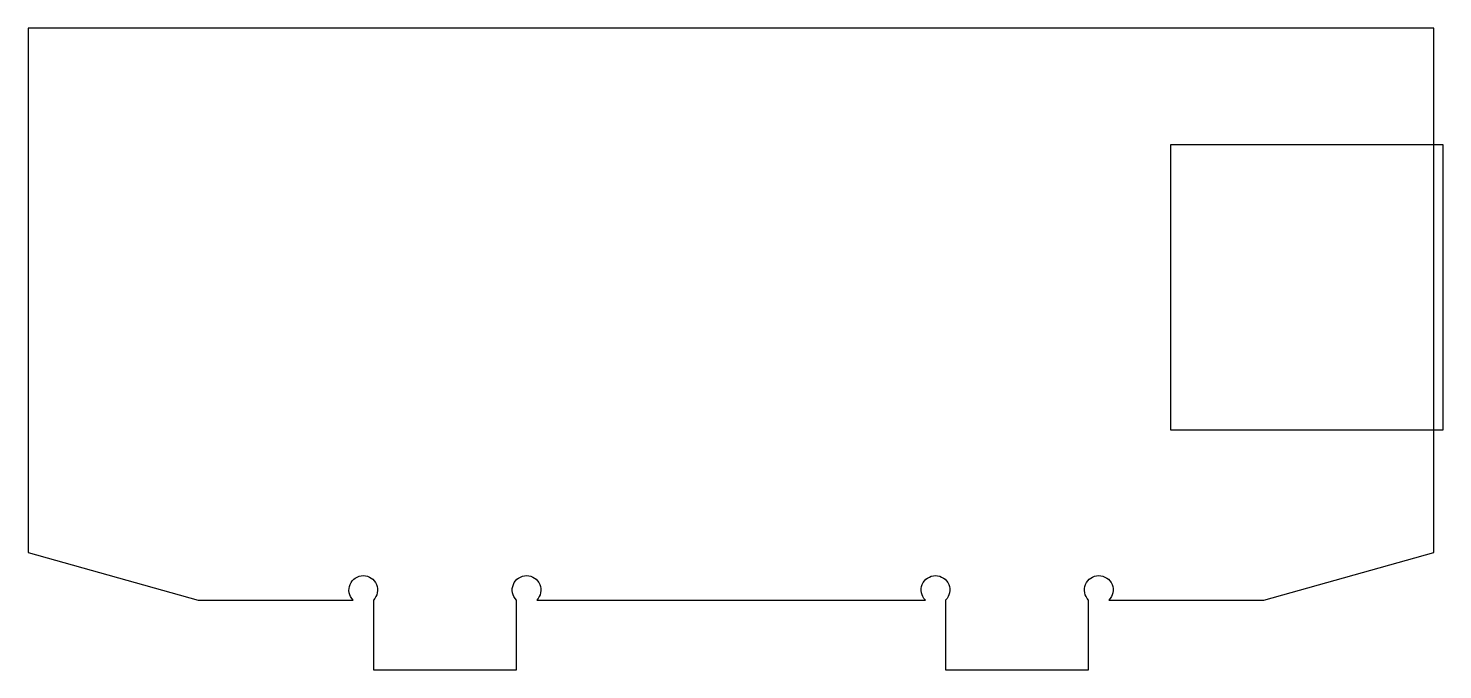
# Model space of a CAD drawing. Header units: millimetres. Extents: x -19.7 to 19.9, y -2 to 16.
import ezdxf

# ---------------------------------------------------------------- set-up
doc = ezdxf.new("R2010")
doc.units = ezdxf.units.MM
doc.layers.get('0').update_dxf_attribs({"linetype": 'CONTINUOUS'})

msp = doc.modelspace()

# ---------------------------------------------------------------- linework, layer by layer
msp.add_lwpolyline([(5.434, 0, -2.414214), (6, 0), (6, -1.95), (10, -1.95), (10, 0, -2.414214), (10.566, 0), (14.9, 0), (19.65, 1.33), (19.65, 16), (-19.65, 16), (-19.65, 1.33), (-14.9, 0), (-10.566, 0, -2.414214), (-10, 0), (-10, -1.95), (-6, -1.95), (-6, 0, -2.414214), (-5.434, 0)], format="xyb", close=True)
msp.add_lwpolyline([(12.3, 12.75), (19.9, 12.75), (19.9, 4.75), (12.3, 4.75)], close=True)

doc.saveas('drawing.dxf')
